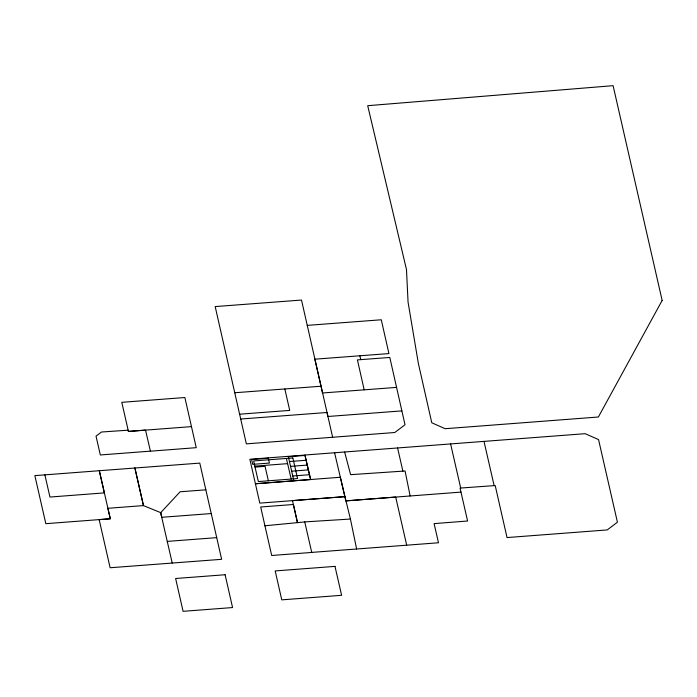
<?xml version="1.0" encoding="UTF-8"?>
<svg xmlns="http://www.w3.org/2000/svg" width="697" height="697" viewBox="0 0 697 697"><rect width="100%" height="100%" fill="white"/><g stroke="black" fill="none" stroke-linecap="round" stroke-linejoin="round"><path stroke-width="1.05" d="M160.719 512.652L180.131 491.768L205.85 489.817L221.637 559.316L110.126 567.75L99.148 519.622L110.292 518.768L99.314 470.719L34.85 475.624L45.828 523.674L110.292 518.768L107.887 508.305L143.434 505.595L160.719 512.652L161.774 517.296L211.252 513.558M297.506 522.637L293.428 504.497L260.687 506.989L264.93 525.765L304.816 521.931M332.652 437.28L301.505 300.05L215.181 306.575L246.355 443.858L394.755 432.515L405.018 424.795L389.806 357.448L357.422 359.896L364.183 389.841M304.955 455.063L249.857 459.271L259.807 503.121L344.937 496.647L350.417 519.047L356.637 549.001L438.483 542.771L434.1 523.613L467.6 521.007L460.055 488.083L495.201 485.556L507.033 537.561L607.218 529.929L617.429 522.219L598.549 439.58L585.192 433.682L304.885 455.028L310.67 479.536L255.398 483.753L340.319 477.253M289.455 461.536L306.149 460.264M254.823 466.145L287.6 463.644M255.041 467.112L265.06 466.345L268.371 480.799M290.562 466.363L307.255 465.082M291.668 471.181L308.353 469.9M292.766 475.999L309.459 474.718M334.604 452.78L345.843 500.873L395.687 497.057L406.691 545.176M307.177 325.386L381.276 319.775L388.926 353.579L314.844 359.182L322.537 392.986L396.567 387.393M234.758 392.751L321.082 386.225M239.611 414.201L289.717 410.402L284.838 388.97M240.735 419.028L327.006 412.493L327.938 416.527M191.466 426.625L184.871 397.525L121.792 402.326L128.431 431.426L145.534 430.093L150.413 451.186L196.249 447.674L191.466 426.625L128.431 431.426L128.074 430.188L101.474 432.018L96.029 436.13L100.316 454.967L150.343 451.151M327.869 416.492L401.881 410.89M344.632 452.022L350.608 474.666L405.07 470.998L410.141 495.976M345.843 500.873L460.978 492.108M167.271 541.395L216.732 537.648M311.672 552.407L356.637 549.001M350.417 519.047L304.746 521.905L311.742 552.442L271.691 555.492L264.93 525.765M340.389 477.279L344.937 496.647L292.479 500.612L297.436 522.602M286.38 458.443L291.198 479.057M310.566 479.536L305.042 455.446L288.349 456.718L293.873 480.817M484.006 441.393L494.129 485.626M450.602 443.937L460.7 488.039M397.595 447.979L402.875 471.155M359.87 355.784L360.75 359.643M160.65 512.626L172.22 563.063M134.93 468.036L143.504 505.63M134.861 468.009L143.434 505.595M44.878 474.875L49.949 497.048L104.384 492.892L99.314 470.719L199.778 463.104L205.85 489.817M662.15 300.451L598.383 417.006L445.139 428.707L431.783 422.783L418.331 363.294L408.059 302.141L406.482 269.53L367.702 105.691L613.099 85.679L662.15 300.451M268.319 458.251L251.626 459.523L252.732 464.341L269.425 463.069L268.319 458.251M292.845 457.946L253.63 460.944L258.352 481.566L297.567 478.569L292.845 457.946M225.114 574.737L175.627 578.501L183.084 611.321L232.563 607.557L225.114 574.737M334.987 566.382L275.193 570.93L281.762 599.856L341.608 595.308L334.987 566.382"/></g></svg>
